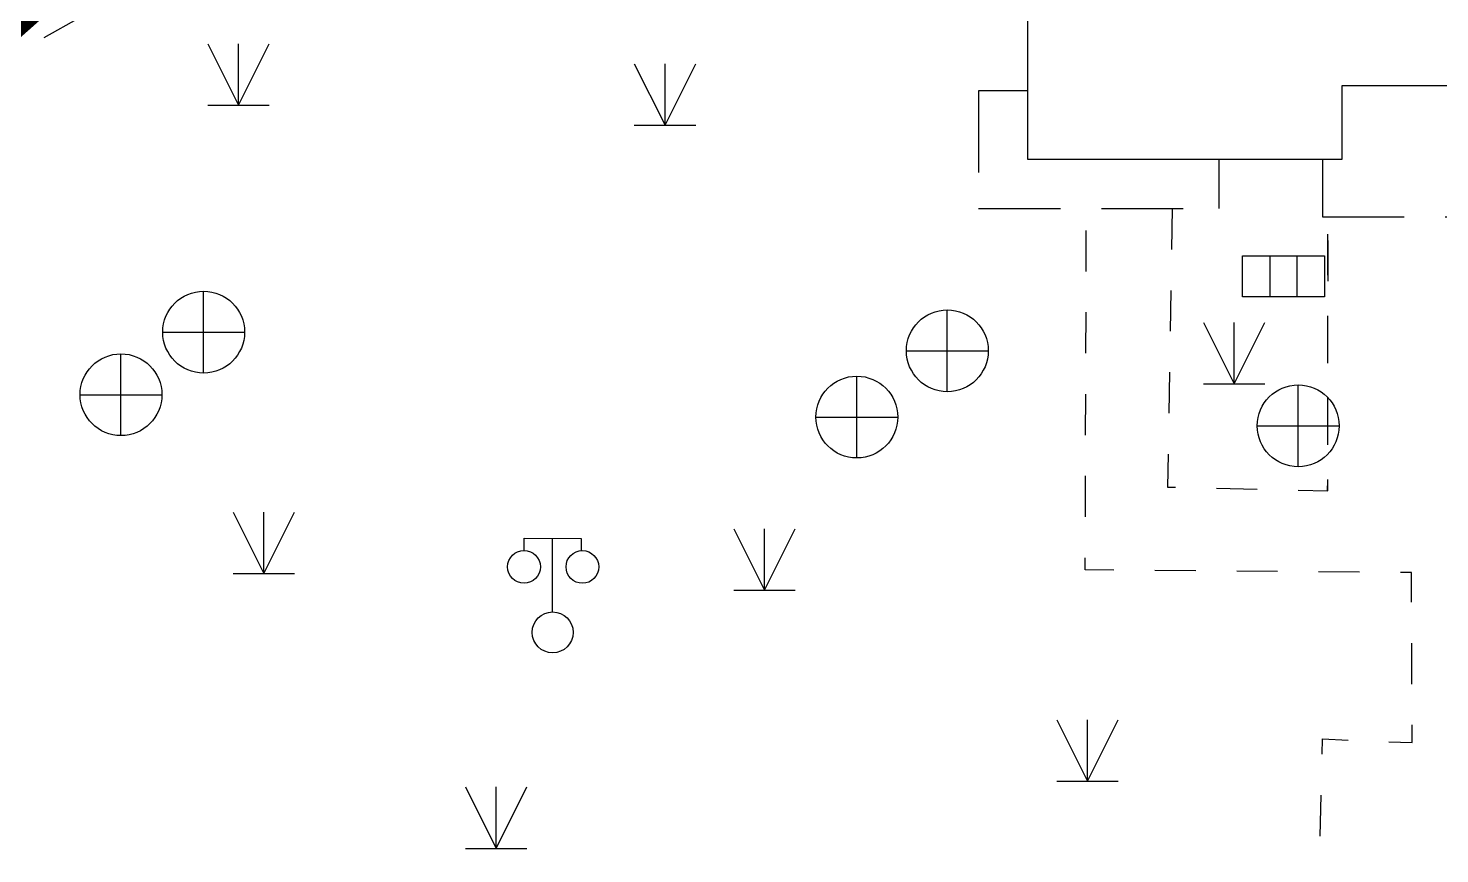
# Model space of a CAD drawing. Extents: x 99002 to 478558, y 2449839 to 2450453.
# Drawn here: x 478508.32 to 478525.56, y 2450289.81 to 2450299.9 of the extents above; entities that cross this region are included whole.
import ezdxf

# ---------------------------------------------------------------- set-up
doc = ezdxf.new("R2010")
doc.units = 0
doc.header["$LTSCALE"] = 0.5
for name, pattern in [('X0', [4, 3, -1]), ('X5', [3, 2, -1]), ('X6', [2, 1, -1])]:
    doc.linetypes.add(name, pattern=pattern)
doc.layers.get('0').update_dxf_attribs({"linetype": 'CONTINUOUS'})
for name, color, linetype in [('DLDW', 11, 'CONTINUOUS'), ('DLSS', 4, 'CONTINUOUS'), ('GXYZ', 2, 'CONTINUOUS'), ('JMD', 6, 'CONTINUOUS'), ('ZBTZ', 3, 'CONTINUOUS'), ('地下室范围线', 170, 'CONTINUOUS'), ('外墙', 1, 'CONTINUOUS')]:
    doc.layers.add(name, color=color, linetype=linetype)

# ---------------------------------------------------------------- blocks, each defined once
blk = doc.blocks.new('gc043')
for p, q in [((0, -1), (0, 1)), ((-1, 0), (1, 0))]:
    blk.add_line(p, q)
blk.add_circle((0, 0), 1)
blk = doc.blocks.new('gc041')
for p, q in [((-1, 0.5), (1, 0.5)), ((-1, -0.5), (-1, 0.5)), ((-0.33, 0.5), (-0.33, -0.5)), ((0.33, 0.5), (0.33, -0.5)), ((1, 0.5), (1, -0.5)), ((1, -0.5), (-1, -0.5))]:
    blk.add_line(p, q)
blk = doc.blocks.new('gc097')
for p, q in [((-0.7, 2.001), (-0.7, 2.301)), ((-0.7, 2.301), (0.7, 2.299)), ((0, 0.5), (0, 2.3)), ((0.7, 2.299), (0.7, 1.999))]:
    blk.add_line(p, q)
for centre, radius in [((-0.7, 1.601), 0.4), ((0.727, 1.6), 0.4), ((0, 0), 0.5)]:
    blk.add_circle(centre, radius)
blk = doc.blocks.new('gc124')
for p, q in [((-0.75, 1.5), (0, 0)), ((0, 0), (0, 1.5)), ((0, 0), (0.75, 1.5)), ((-0.75, 0), (0.75, 0))]:
    blk.add_line(p, q)

msp = doc.modelspace()

# ---------------------------------------------------------------- linework, layer by layer
at = {"layer": 'DLSS', "color": 4, "linetype": 'X6', "flags": 128}
for points in [[(478506.767, 2450298.806), (478510.729, 2450301.041)], [(478524.082, 2450289.028), (478524.132, 2450291.215), (478525.227, 2450291.17), (478525.22, 2450293.25), (478521.232, 2450293.282), (478521.246, 2450297.698)], [(478522.294, 2450297.698), (478522.239, 2450294.294), (478524.198, 2450294.25), (478524.198, 2450297.598), (478524.19, 2450294.244)]]:
    msp.add_lwpolyline(points, dxfattribs=at)
at = {"layer": 'JMD', "color": 6, "linetype": 'X5', "lineweight": -3}
for points in [[(478522.87, 2450298.298), (478520.53, 2450298.298), (478520.53, 2450299.138), (478519.93, 2450299.138), (478519.93, 2450297.698), (478522.87, 2450297.698)], [(478528.17, 2450299.198), (478524.37, 2450299.198), (478524.37, 2450298.298), (478524.13, 2450298.298), (478524.13, 2450297.598), (478528.17, 2450297.598)]]:
    msp.add_lwpolyline(points, close=True, dxfattribs=at)
at = {"layer": '地下室范围线', "color": 170, "linetype": 'X0', "const_width": 0.15, "flags": 128}
msp.add_lwpolyline([(478536.026, 2450335.114), (478517.801, 2450318.978), (478517.789, 2450310.416), (478515.189, 2450310.419), (478515.191, 2450311.919), (478512.191, 2450311.923), (478512.187, 2450308.923), (478511.387, 2450308.924), (478511.378, 2450301.724), (478510.294, 2450301.726), (478498.198, 2450291.016), (478493.425, 2450296.407), (478492.627, 2450295.65), (478491.893, 2450294.83), (478491.23, 2450293.952), (478490.642, 2450293.023), (478490.133, 2450292.048), (478489.706, 2450291.034), (478489.364, 2450289.988), (478489.11, 2450288.918), (478488.945, 2450287.83), (478486.165, 2450290.97), (478467.879, 2450274.781), (478467.873, 2450269.881), (478467.073, 2450269.882), (478467.066, 2450264.782), (478456.601, 2450264.796), (478450.983, 2450259.822), (478450.966, 2450247.203), (478535.909, 2450247.091)], dxfattribs=at)
at = {"layer": '外墙', "color": 6, "lineweight": -3}
msp.add_lwpolyline([(478535.982, 2450301.599), (478533.73, 2450301.598), (478533.73, 2450303.098), (478529.73, 2450303.098), (478529.73, 2450303.398), (478528.17, 2450303.398), (478528.17, 2450299.198), (478524.37, 2450299.198), (478524.37, 2450298.298), (478520.53, 2450298.298), (478520.529, 2450303.698), (478519.169, 2450303.698), (478519.169, 2450303.098), (478515.169, 2450303.097), (478515.169, 2450301.597), (478511.329, 2450301.597), (478511.329, 2450309.037)], dxfattribs=at)

# ---------------------------------------------------------------- block references
at = {"layer": 'DLDW', "color": 11, "linetype": 'Continuous', "xscale": 0.5, "yscale": 0.5}
msp.add_blockref('gc097', (478514.724, 2450292.518, 4.501), dxfattribs=at)
at = {"layer": 'GXYZ', "color": 2, "linetype": 'Continuous', "xscale": 0.5, "yscale": 0.5}
for name, p in [('gc041', (478523.655, 2450296.869, 4.432)), ('gc043', (478510.459, 2450296.188, 4.35)), ('gc043', (478519.547, 2450295.96, 4.426)), ('gc043', (478509.449, 2450295.423, 4.363)), ('gc043', (478518.441, 2450295.15, 4.416)), ('gc043', (478523.835, 2450295.043, 4.457))]:
    msp.add_blockref(name, p, dxfattribs=at)
at = {"layer": 'ZBTZ', "color": 3, "linetype": 'Continuous', "xscale": 0.5, "yscale": 0.5}
for p in [(478510.885, 2450298.962), (478516.097, 2450298.719), (478523.053, 2450295.556), (478511.194, 2450293.238), (478517.314, 2450293.032), (478521.26, 2450290.698), (478514.032, 2450289.878)]:
    msp.add_blockref('gc124', p, dxfattribs=at)

doc.saveas('drawing.dxf')
